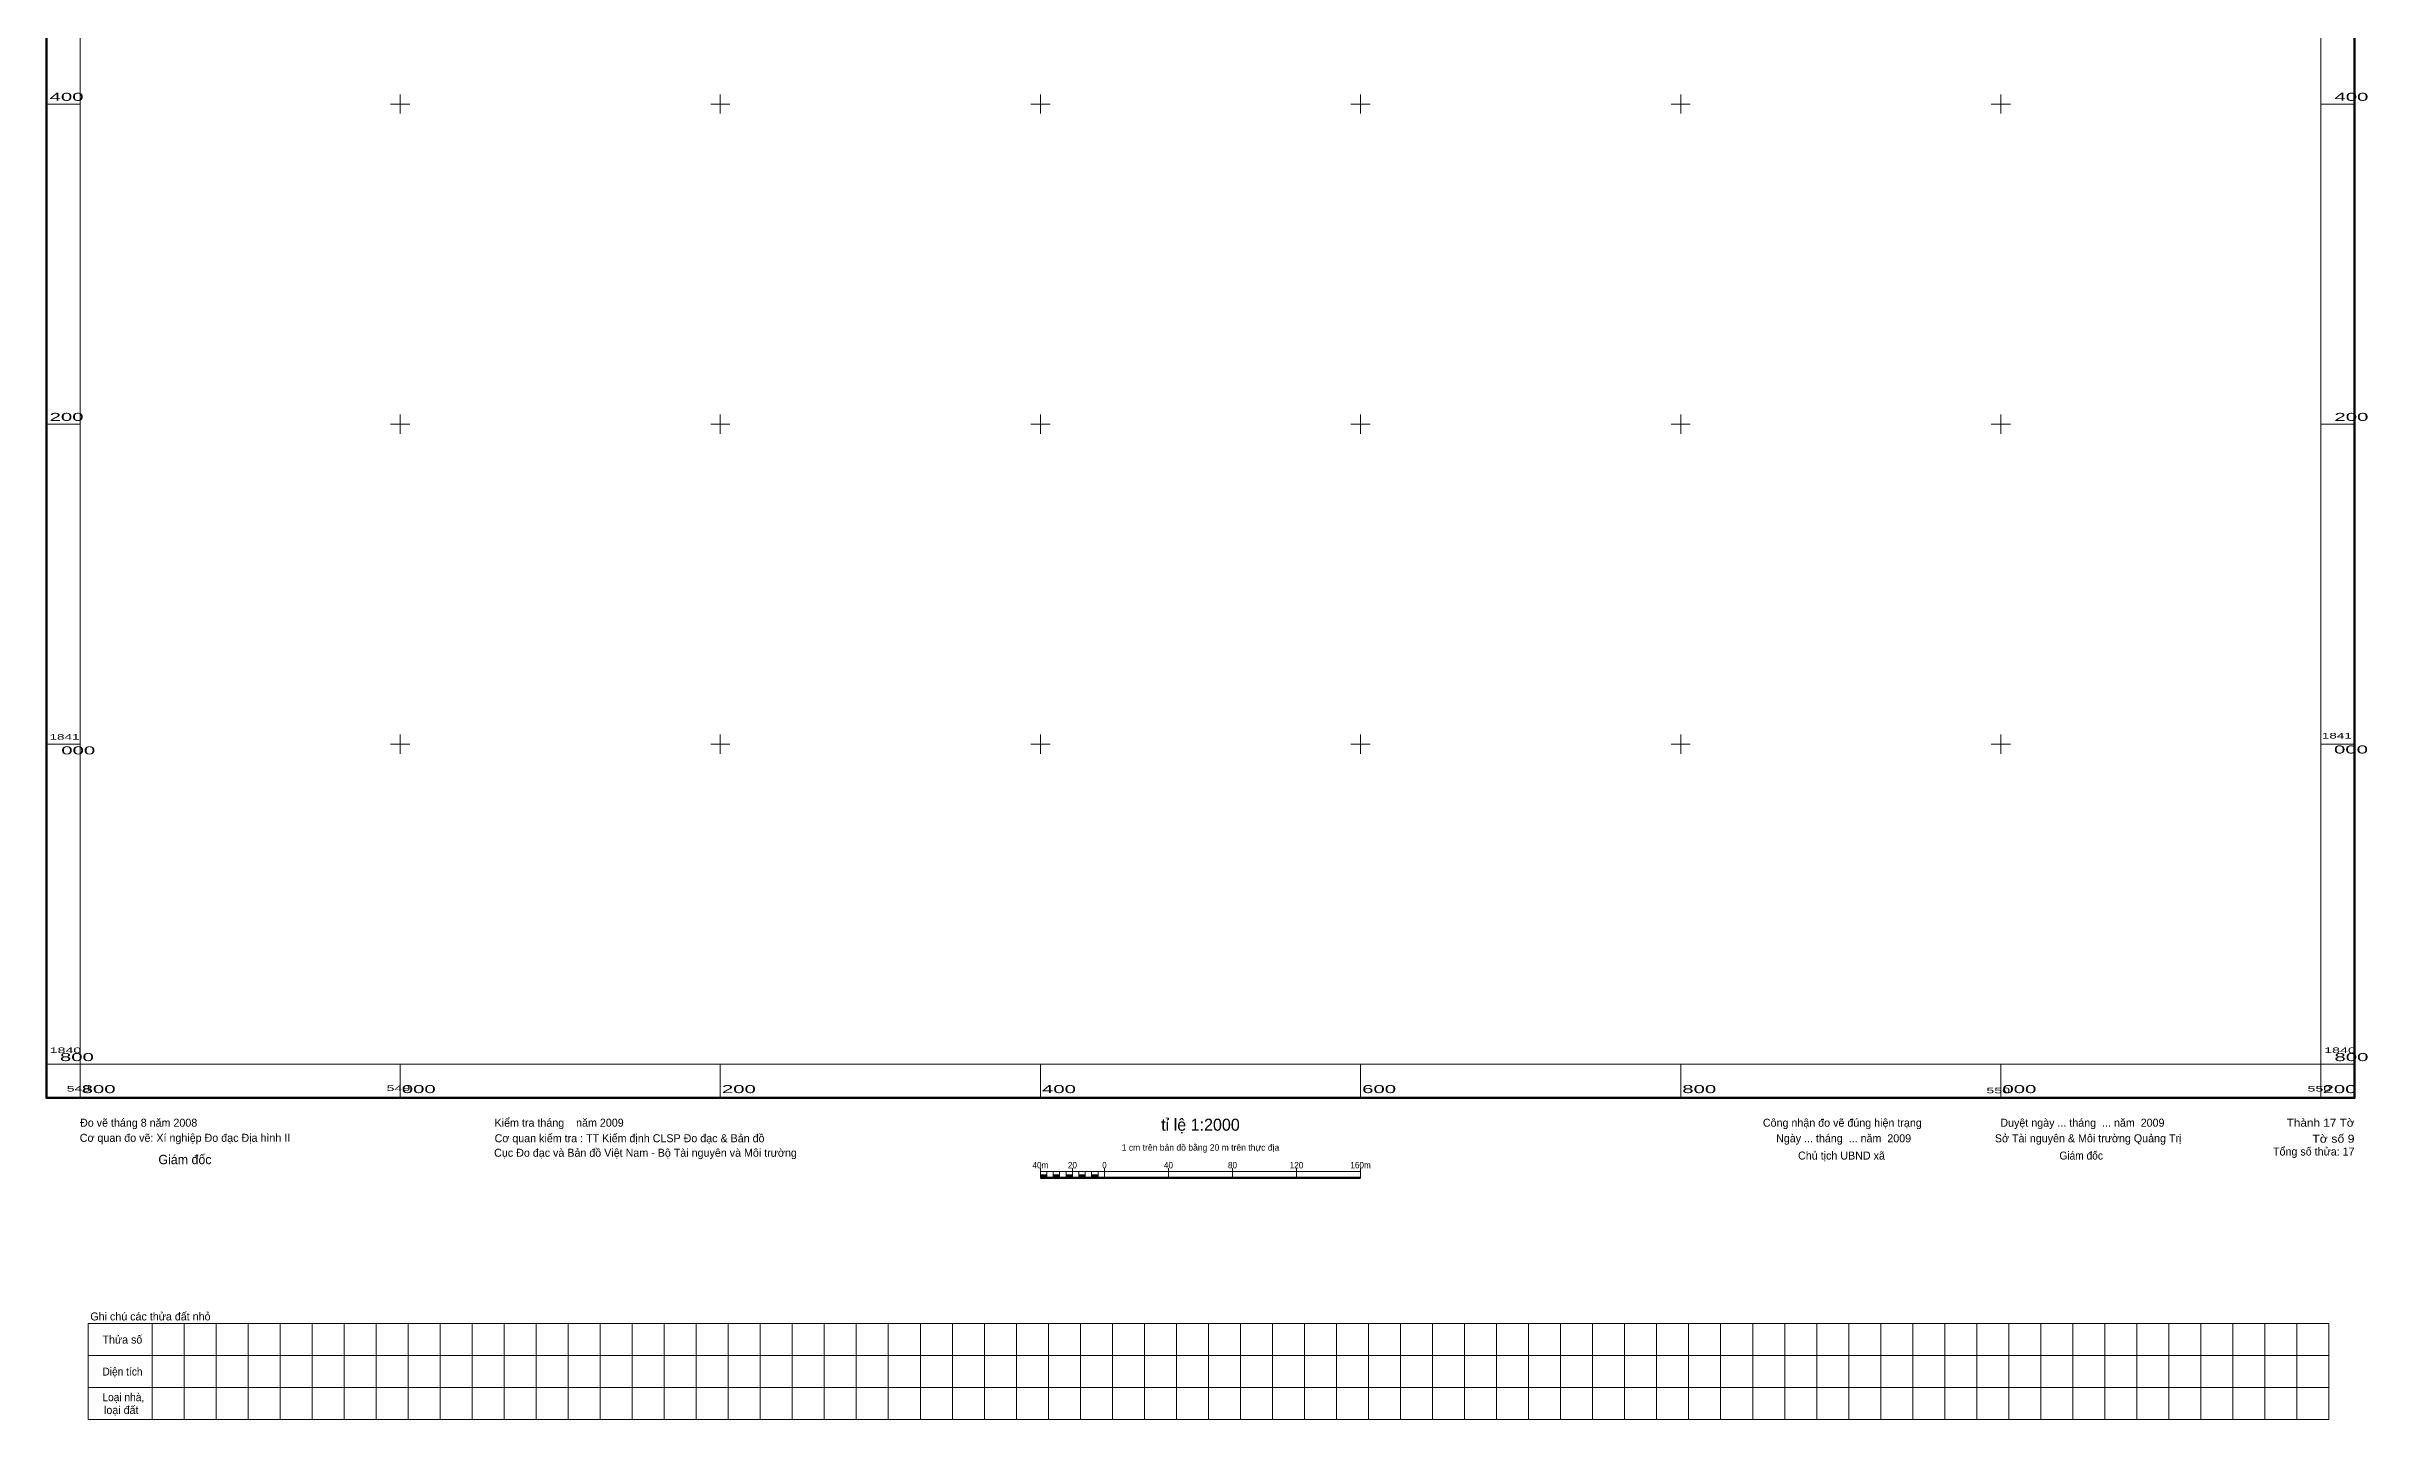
# Model space of a CAD drawing. Header units: metres. Extents: x 548779 to 550237, y 1840578 to 1842294.
# Drawn here: x 548779 to 550229, y 1840578 to 1841436 of the extents above; entities that cross this region are included whole.
import ezdxf
from ezdxf.enums import TextEntityAlignment as Align

# ---------------------------------------------------------------- set-up
doc = ezdxf.new("R2010")
doc.units = ezdxf.units.M
doc.header["$LTSCALE"] = 1.4
doc.layers.add('60', color=7, linetype='Continuous', lineweight=13)

msp = doc.modelspace()

# ---------------------------------------------------------------- hatches: boundary and pattern name
at = {"layer": '60'}
for points in [[(549400, 1840729), (549400, 1840731), (549404, 1840731), (549404, 1840729)], [(549408, 1840729), (549408, 1840731), (549412, 1840731), (549412, 1840729)], [(549416, 1840729), (549416, 1840731), (549420, 1840731), (549420, 1840729)], [(549424, 1840729), (549424, 1840731), (549428, 1840731), (549428, 1840729)], [(549432, 1840729), (549432, 1840731), (549436, 1840731), (549436, 1840729)]]:
    msp.add_hatch(color=256, dxfattribs=at).paths.add_polyline_path(points)

# ---------------------------------------------------------------- linework, layer by layer
for p, q in [((548800, 1841400), (548779, 1841400)), ((548994, 1841400), (549006, 1841400)), ((549000, 1841394), (549000, 1841406)), ((549194, 1841400), (549206, 1841400)), ((549200, 1841394), (549200, 1841406)), ((549394, 1841400), (549406, 1841400)), ((549400, 1841394), (549400, 1841406)), ((549594, 1841400), (549606, 1841400)), ((549600, 1841394), (549600, 1841406)), ((549794, 1841400), (549806, 1841400)), ((549800, 1841394), (549800, 1841406)), ((549994, 1841400), (550006, 1841400)), ((550000, 1841394), (550000, 1841406)), ((550200, 1841400), (550221, 1841400)), ((549000, 1841194), (549000, 1841206)), ((549200, 1841194), (549200, 1841206)), ((549400, 1841194), (549400, 1841206)), ((549600, 1841194), (549600, 1841206)), ((549800, 1841194), (549800, 1841206)), ((550000, 1841194), (550000, 1841206)), ((548800, 1841200), (548779, 1841200)), ((548994, 1841200), (549006, 1841200)), ((549194, 1841200), (549206, 1841200)), ((549394, 1841200), (549406, 1841200)), ((549594, 1841200), (549606, 1841200)), ((549794, 1841200), (549806, 1841200)), ((549994, 1841200), (550006, 1841200)), ((550200, 1841200), (550221, 1841200)), ((549000, 1840994), (549000, 1841006)), ((549200, 1840994), (549200, 1841006)), ((549400, 1840994), (549400, 1841006)), ((549600, 1840994), (549600, 1841006)), ((549800, 1840994), (549800, 1841006)), ((550000, 1840994), (550000, 1841006)), ((548800, 1841000), (548779, 1841000)), ((548994, 1841000), (549006, 1841000)), ((549194, 1841000), (549206, 1841000)), ((549394, 1841000), (549406, 1841000)), ((549594, 1841000), (549606, 1841000)), ((549794, 1841000), (549806, 1841000)), ((549994, 1841000), (550006, 1841000)), ((550200, 1841000), (550221, 1841000)), ((548800, 1840800), (548779, 1840800)), ((548800, 1840800), (548800, 1840779)), ((549000, 1840800), (549000, 1840779)), ((549200, 1840800), (549200, 1840779)), ((549400, 1840800), (549400, 1840779)), ((549600, 1840800), (549600, 1840779)), ((549800, 1840800), (549800, 1840779)), ((550000, 1840800), (550000, 1840779)), ((550200, 1840800), (550200, 1840779)), ((550200, 1840800), (550221, 1840800)), ((549400, 1840729), (549400, 1840735)), ((549400, 1840733), (549600, 1840733)), ((549404, 1840729), (549404, 1840733)), ((549408, 1840729), (549408, 1840733)), ((549412, 1840729), (549412, 1840733)), ((549416, 1840729), (549416, 1840733)), ((549420, 1840729), (549420, 1840735)), ((549420, 1840729), (549420, 1840733)), ((549424, 1840729), (549424, 1840733)), ((549428, 1840729), (549428, 1840733)), ((549432, 1840729), (549432, 1840733)), ((549436, 1840729), (549436, 1840733)), ((549440, 1840729), (549440, 1840735)), ((549480, 1840729), (549480, 1840735)), ((549520, 1840729), (549520, 1840735)), ((549560, 1840729), (549560, 1840735)), ((549600, 1840729), (549600, 1840735)), ((548844.98, 1840638), (548844.98, 1840578)), ((548864.98, 1840638), (548864.98, 1840578)), ((548884.98, 1840638), (548884.98, 1840578)), ((548904.98, 1840638), (548904.98, 1840578)), ((548924.98, 1840638), (548924.98, 1840578)), ((548944.98, 1840638), (548944.98, 1840578)), ((548964.98, 1840638), (548964.98, 1840578)), ((548984.98, 1840638), (548984.98, 1840578)), ((549004.98, 1840638), (549004.98, 1840578)), ((549024.98, 1840638), (549024.98, 1840578)), ((549044.98, 1840638), (549044.98, 1840578)), ((549064.98, 1840638), (549064.98, 1840578)), ((549084.98, 1840638), (549084.98, 1840578)), ((549104.98, 1840638), (549104.98, 1840578)), ((549124.98, 1840638), (549124.98, 1840578)), ((549144.98, 1840638), (549144.98, 1840578)), ((549164.98, 1840638), (549164.98, 1840578)), ((549184.98, 1840638), (549184.98, 1840578)), ((549204.98, 1840638), (549204.98, 1840578)), ((549224.98, 1840638), (549224.98, 1840578)), ((549244.98, 1840638), (549244.98, 1840578)), ((549264.98, 1840638), (549264.98, 1840578)), ((549284.98, 1840638), (549284.98, 1840578)), ((549304.98, 1840638), (549304.98, 1840578)), ((549324.98, 1840638), (549324.98, 1840578)), ((549344.98, 1840638), (549344.98, 1840578)), ((549364.98, 1840638), (549364.98, 1840578)), ((549384.98, 1840638), (549384.98, 1840578)), ((549404.98, 1840638), (549404.98, 1840578)), ((549424.98, 1840638), (549424.98, 1840578)), ((549444.98, 1840638), (549444.98, 1840578)), ((549464.98, 1840638), (549464.98, 1840578)), ((549484.98, 1840638), (549484.98, 1840578)), ((549504.98, 1840638), (549504.98, 1840578)), ((549524.98, 1840638), (549524.98, 1840578)), ((549544.98, 1840638), (549544.98, 1840578)), ((549564.98, 1840638), (549564.98, 1840578)), ((549584.98, 1840638), (549584.98, 1840578)), ((549604.98, 1840638), (549604.98, 1840578)), ((549624.98, 1840638), (549624.98, 1840578)), ((549644.98, 1840638), (549644.98, 1840578)), ((549664.98, 1840638), (549664.98, 1840578)), ((549684.98, 1840638), (549684.98, 1840578)), ((549704.98, 1840638), (549704.98, 1840578)), ((549724.98, 1840638), (549724.98, 1840578)), ((549744.98, 1840638), (549744.98, 1840578)), ((549764.98, 1840638), (549764.98, 1840578)), ((549784.98, 1840638), (549784.98, 1840578)), ((549804.98, 1840638), (549804.98, 1840578)), ((549824.98, 1840638), (549824.98, 1840578)), ((549844.98, 1840638), (549844.98, 1840578)), ((549864.98, 1840638), (549864.98, 1840578)), ((549884.98, 1840638), (549884.98, 1840578)), ((549904.98, 1840638), (549904.98, 1840578)), ((549924.98, 1840638), (549924.98, 1840578)), ((549944.98, 1840638), (549944.98, 1840578)), ((549964.98, 1840638), (549964.98, 1840578)), ((549984.98, 1840638), (549984.98, 1840578)), ((550004.98, 1840638), (550004.98, 1840578)), ((550024.98, 1840638), (550024.98, 1840578)), ((550044.98, 1840638), (550044.98, 1840578)), ((550064.98, 1840638), (550064.98, 1840578)), ((550084.98, 1840638), (550084.98, 1840578)), ((550104.98, 1840638), (550104.98, 1840578)), ((550124.98, 1840638), (550124.98, 1840578)), ((550144.98, 1840638), (550144.98, 1840578)), ((550164.98, 1840638), (550164.98, 1840578)), ((550184.98, 1840638), (550184.98, 1840578)), ((548804.98, 1840618), (550204.98, 1840618)), ((548804.98, 1840598), (550204.98, 1840598))]:
    msp.add_line(p, q, dxfattribs=at)
at = {"layer": '60', "lineweight": 53}
msp.add_line((549400, 1840729), (549600, 1840729), dxfattribs=at)
at = {"layer": '60', "lineweight": 106}
msp.add_lwpolyline([(548779, 1842221), (550221, 1842221), (550221, 1840779), (548779, 1840779)], close=True, dxfattribs=at)
at = {"layer": '60'}
for points in [[(548800, 1842200), (550200, 1842200), (550200, 1840800), (548800, 1840800)], [(549400, 1840729), (549400, 1840731), (549404, 1840731), (549404, 1840729)], [(549408, 1840729), (549408, 1840731), (549412, 1840731), (549412, 1840729)], [(549416, 1840729), (549416, 1840731), (549420, 1840731), (549420, 1840729)], [(549424, 1840729), (549424, 1840731), (549428, 1840731), (549428, 1840729)], [(549432, 1840729), (549432, 1840731), (549436, 1840731), (549436, 1840729)], [(548804.98, 1840638), (550204.98, 1840638), (550204.98, 1840578), (548804.98, 1840578)]]:
    msp.add_lwpolyline(points, close=True, dxfattribs=at)

# ---------------------------------------------------------------- texts
for s, height, width, p in [('400', 5, 1.9, (548781, 1841402)), ('200', 5, 1.9, (548781, 1841202)), ('1841', 3.5, 1.8, (548780.92, 1841002.8)), ('1841', 3.5, 1.8, (550200.55, 1841003.55)), ('000', 5, 1.9, (548788.27, 1840993.63)), ('1840', 3.5, 1.9, (548781, 1840807)), ('1840', 3.5, 1.9, (550202, 1840807)), ('800', 5, 1.9, (548801, 1840782)), ('000', 5, 1.9, (549001, 1840782)), ('200', 5, 1.9, (549201, 1840782)), ('400', 5, 1.9, (549401, 1840782)), ('600', 5, 1.9, (549601, 1840782)), ('800', 5, 1.9, (549801, 1840782)), ('000', 5, 1.9, (550001, 1840782)), ('200', 5, 1.9, (550201, 1840782)), ('Giám đốc ', 5, 0.95, (550036.62, 1840740.46)), ('Diện tích', 5, 0.95, (548813.98, 1840605.5)), ('Loại nhà,', 5, 0.95, (548813.98, 1840589.5))]:
    msp.add_text(s, height=height, dxfattribs=dict(at, width=width)).set_placement(p)
for s, height, width, p in [('400', 5, 1.9, (550229.64, 1841402)), ('200', 5, 1.9, (550229.64, 1841202)), ('000', 5, 1.9, (550229.38, 1840994.21)), ('800', 5, 1.9, (548808.64, 1840802)), ('800', 5, 1.9, (550229.64, 1840802)), ('548', 3.5, 1.9, (548806.45, 1840783)), ('549', 3.5, 1.9, (549006.33, 1840783.3)), ('550', 3.5, 1.9, (550005.81, 1840781.89)), ('550', 3.5, 1.9, (550206.45, 1840783)), ('Thành 17 Tờ', 5, 1.1, (550221, 1840761)), ('Tờ số 9', 5, 1.15, (550221, 1840751))]:
    msp.add_text(s, height=height, dxfattribs=dict(at, width=width)).set_placement(p, align=Align.RIGHT)
for s, height, p in [('Đo vẽ tháng 8 năm 2008', 5, (548800, 1840761)), ('Cơ quan đo vẽ: Xí nghiệp Đo đạc Địa hình II', 5, (548799.83, 1840751.55)), ('Cơ quan kiểm tra : TT Kiểm định CLSP Đo đạc & Bản đồ', 5, (549059, 1840751.29)), ('Kiểm tra tháng    năm 2009', 5, (549059, 1840761)), ('Ngày ... tháng  ... năm  2009', 5, (549859.61, 1840751.26)), ('Sở Tài nguyên & Môi trường Quảng Trị', 5, (549996.29, 1840751.26)), (' Giám đốc', 5.8, (548846.81, 1840737.59)), ('Cục Đo đạc và Bản đồ Việt Nam - Bộ Tài nguyên và Môi trường', 5, (549058.72, 1840742.22)), ('Chủ tịch UBND xã', 5, (549873.35, 1840740.46)), ('Ghi chú các thửa đất nhỏ', 5, (548806.43, 1840639.95)), ('Thửa số', 5, (548813.98, 1840625.5)), ('loại đất', 5, (548814.98, 1840581.5))]:
    msp.add_text(s, height=height, dxfattribs=at).set_placement(p)
for s, height, p in [('tỉ lệ 1:2000', 7.5, (549500.005, 1840758.5)), ('Công nhận đo vẽ đúng hiện trạng', 5, (549901, 1840761)), ('Duyệt ngày ... tháng  ... năm  2009', 5, (550051, 1840761)), ('1 cm trên bản đồ bằng 20 m trên thực địa', 4, (549499.995, 1840746))]:
    msp.add_text(s, height=height, dxfattribs=at).set_placement(p, align=Align.CENTER)
msp.add_text('Tổng số thửa: 17', height=5, dxfattribs=at).set_placement((550221, 1840743), align=Align.RIGHT)
for s, width, p in [('40m', 0.95, (549400, 1840735)), ('20', 0.95, (549420, 1840735)), ('0', 0.9, (549440, 1840735)), ('40', 0.95, (549480, 1840735)), ('80', 0.95, (549520, 1840735)), ('120', 0.95, (549559.995, 1840735)), ('160m', 0.95, (549600.005, 1840735))]:
    msp.add_text(s, height=4, dxfattribs=dict(at, width=width)).set_placement(p, align=Align.CENTER)

doc.saveas('drawing.dxf')
